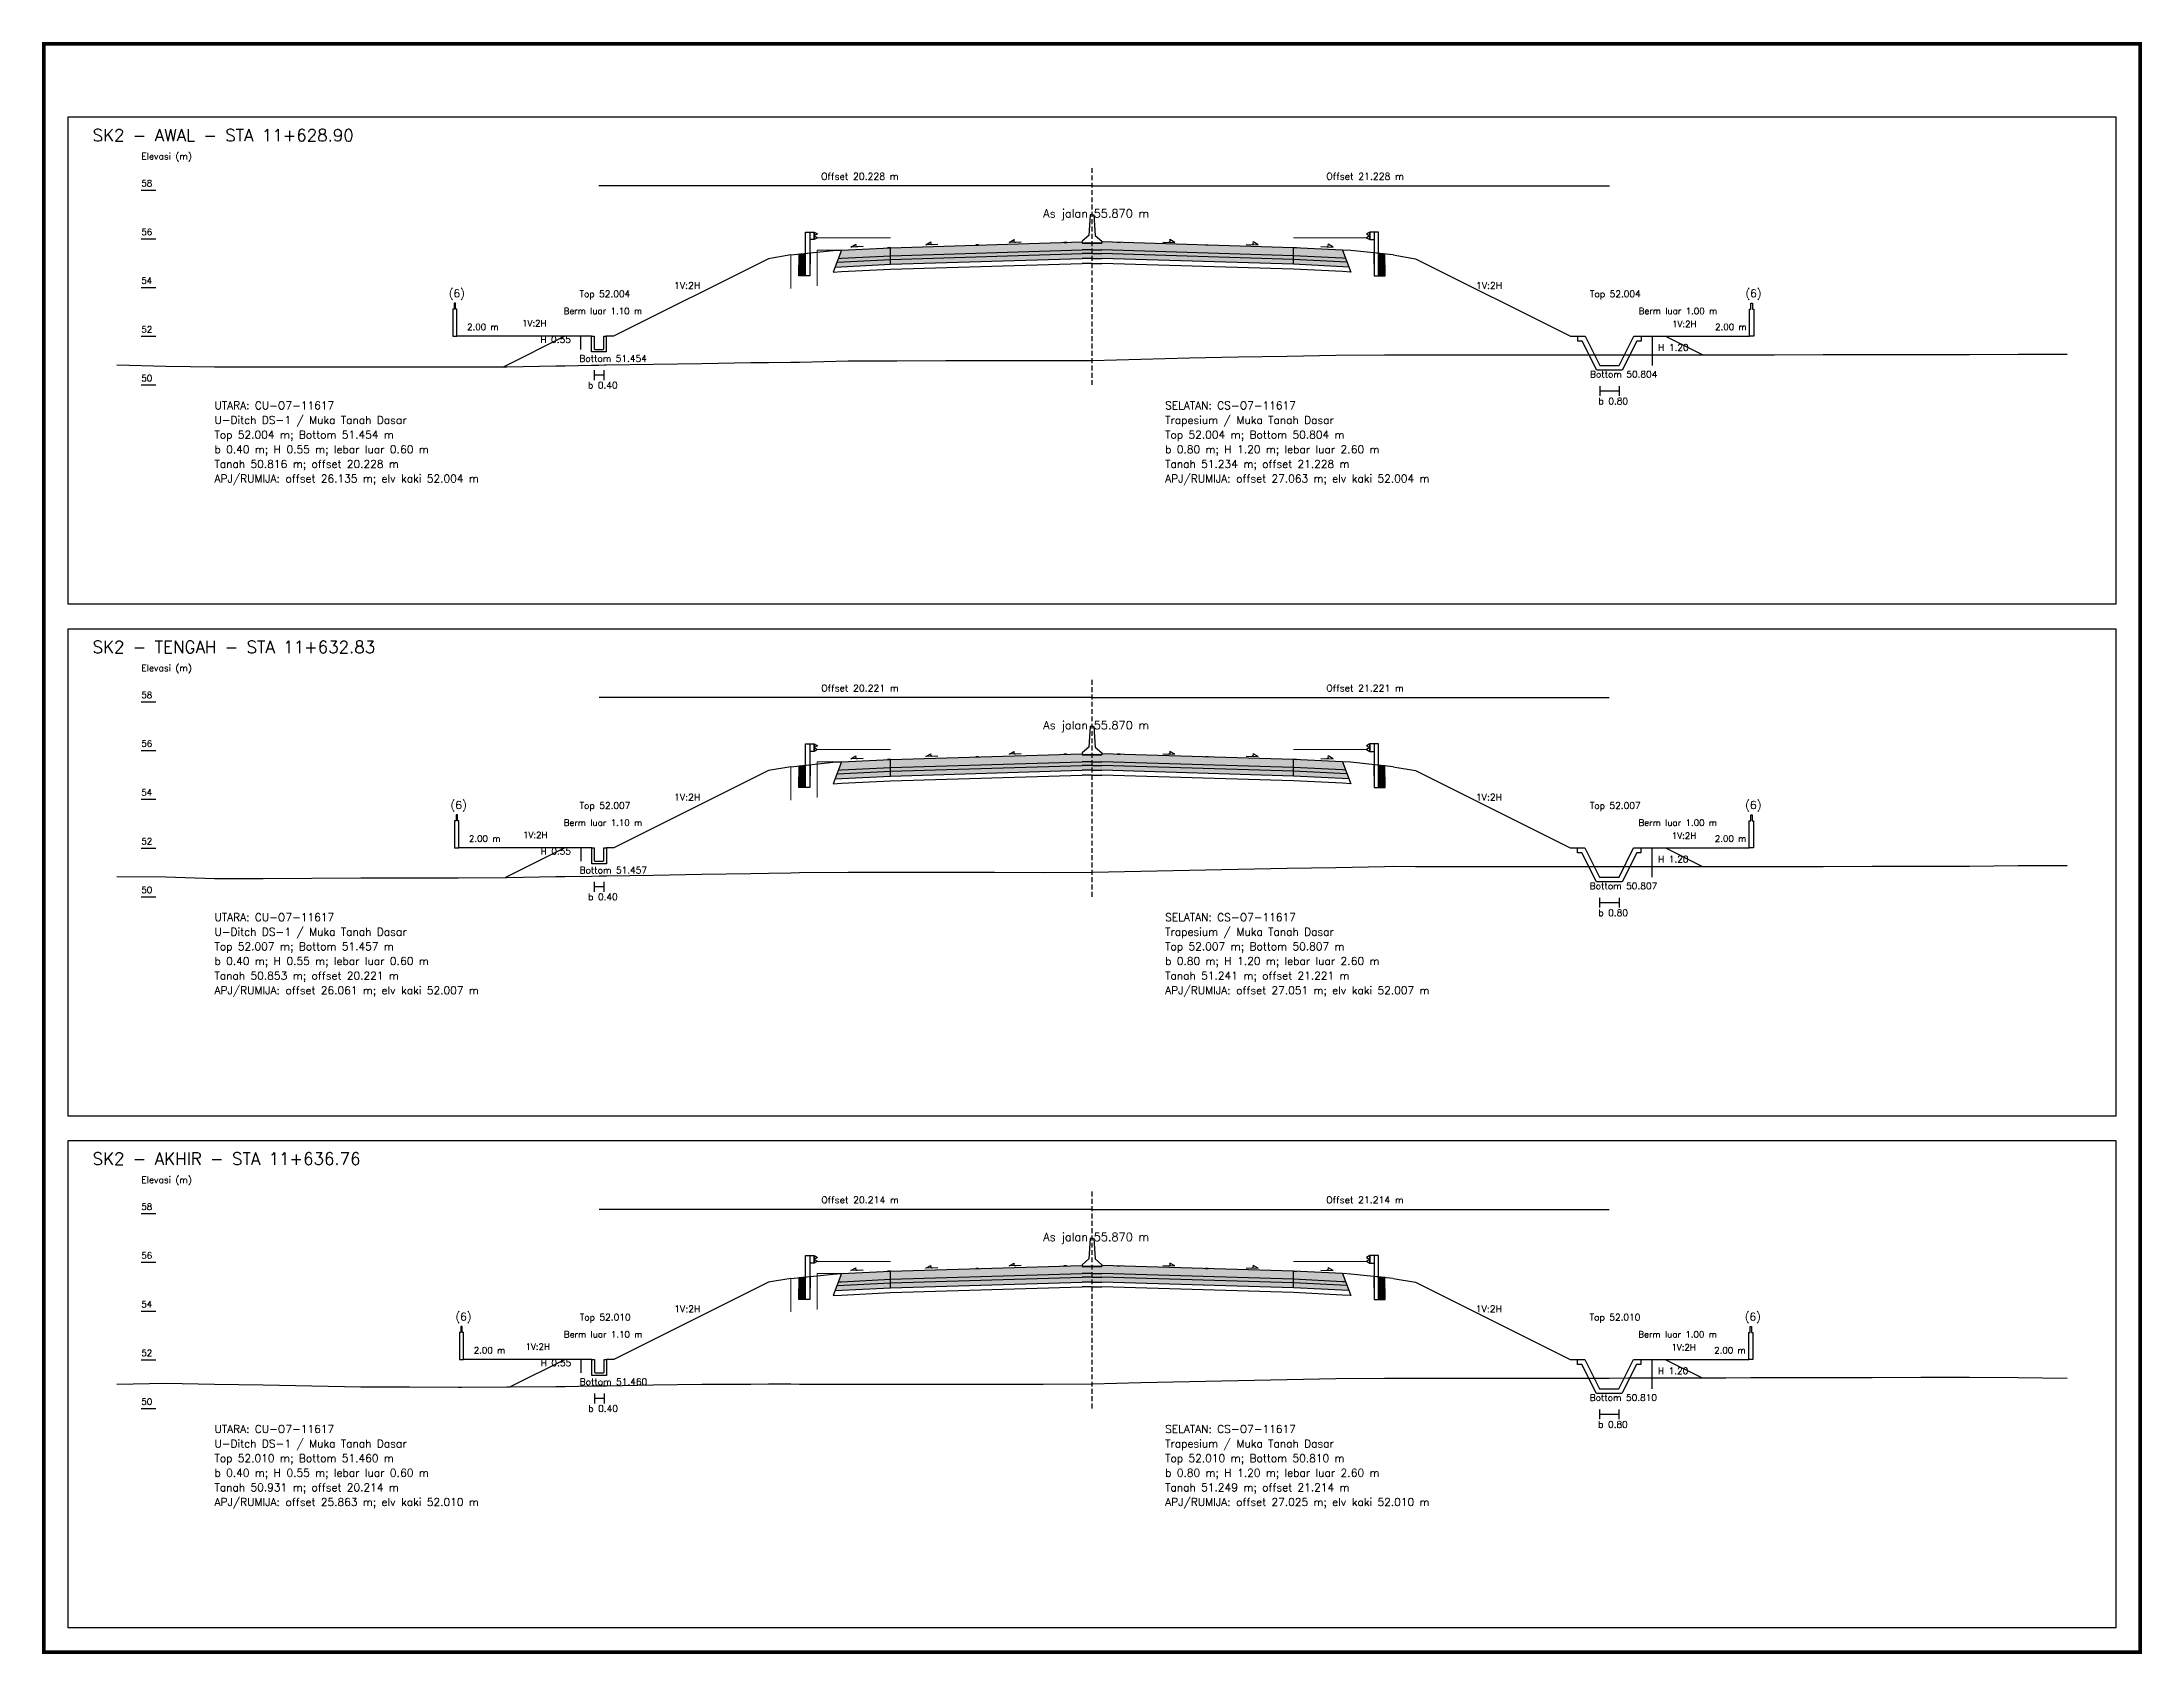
# Model space of a CAD drawing. Header units: metres. Extents: x -24715 to -24517, y 27498 to 30841.
# Drawn here: x -24614.6 to -24528.4, y 28861 to 28927.2 of the extents above; entities that cross this region are included whole.
import ezdxf

# ---------------------------------------------------------------- set-up
doc = ezdxf.new("R2010")
doc.units = ezdxf.units.M
doc.linetypes.add('PS_DASH', pattern=[0.3, 0.2, -0.1])
for name, color, linetype, lineweight in [('Dimensi', 230, 'Continuous', 20), ('GRS-ARSIR (HATCH)', 8, 'Continuous', 9), ('Guardrail', 20, 'Continuous', 30), ('HATCH - Beton ramping', 210, 'Continuous', 9), ('HATCH - LFA', 30, 'Continuous', 9), ('HATCH - Pavement', 50, 'Continuous', 9), ('Marka', 20, 'Continuous', 30), ('POT_ALL_GROUP', 2, 'Continuous', 70)]:
    doc.layers.add(name, color=color, linetype=linetype, lineweight=lineweight)
for name, color, linetype in [('POT_ALL_APJ', 2, 'Continuous'), ('POT_ALL_BORDER', 8, 'Continuous'), ('POT_ALL_CHANNEL2', 7, 'Continuous'), ('POT_ALL_DIM', 7, 'Continuous'), ('POT_ALL_GROUND', 1, 'Continuous'), ('POT_ALL_GUIDE', 8, 'Continuous'), ('POT_ALL_ROAD', 4, 'Continuous')]:
    doc.layers.add(name, color=color, linetype=linetype)
doc.styles.get("Standard").update_dxf_attribs({"font": 'simplex.shx'})

# ---------------------------------------------------------------- blocks, each defined once
blk = doc.blocks.new('JALAN_ASLI_TIPIKAL_2OKT_METER')
at = {"layer": 'Guardrail', "lineweight": 9}
h = blk.add_hatch(dxfattribs=at)
h.set_pattern_fill('JIS_LC_20', color=256, scale=0.002)
h.set_pattern_definition([(45, (-29.65569, -21.99233), (-0.02828427, 0.02828427), []), (45, (-29.65489, -21.99233), (-0.02828427, 0.02828427), [])])
h.paths.add_polyline_path([(-12.025, -1.394), (-11.753, -1.394), (-11.753, -0.471), (-12.018, -0.498)])
h = blk.add_hatch(dxfattribs=at)
h.set_pattern_fill('JIS_LC_20', color=256, scale=0.002)
h.set_pattern_definition([(45, (-29.40569, -21.99233), (-0.02828427, 0.02828427), []), (45, (-29.40489, -21.99233), (-0.02828427, 0.02828427), [])])
h.paths.add_polyline_path([(12.018, -0.498), (11.753, -0.471), (11.753, -1.394), (12.025, -1.394)])
at = {"layer": 'HATCH - Beton ramping'}
h = blk.add_hatch(dxfattribs=at)
h.set_pattern_fill('AR-CONC', color=256, scale=0.0005)
h.set_pattern_definition([(50, (-28.949556, -21.99233), (0.09109233, -0.00796954), [0.009525, -0.104775]), (355, (-28.94956, -21.99233), (-0.0176217, 0.09552842), [0.00762, -0.0838203]), (100.45144, (-28.941965, -21.992995), (0.07347062, 0.08755888), [0.008095, -0.08904512]), (46.1842, (-28.94956, -21.96693), (0.13553952, -0.02102116), [0.0142875, -0.1571625]), (96.63556, (-28.93826, -21.96868), (0.11870207, 0.12371306), [0.0121425, -0.1335678]), (351.18415, (-28.94956, -21.96693), (0.11870207, 0.12371306), [0.01143, -0.12572987]), (21, (-28.936856, -21.97328), (0.0758072, -0.0511326), [0.009525, -0.104775]), (326, (-28.93686, -21.97328), (0.03090101, 0.09209398), [0.00762, -0.08382]), (71.45144, (-28.93054, -21.97754), (0.1067082, 0.04096138), [0.008095, -0.08904497]), (37.5, (-28.949556, -21.99233), (0.001544302, 0.04227752), [0, -0.082804, 0, -0.08509, 0, -0.0841375]), (7.5, (-28.949556, -21.99233), (0.03340983, 0.05009029), [0, -0.048514, 0, -0.080899, 0, -0.0320675]), (327.5, (-28.977877, -21.99233), (0.067795298, -0.002864372), [0, -0.03175, 0, -0.09906, 0, -0.131445]), (317.5, (-28.990577, -21.99233), (0.07406459, 0.01271325), [0, -0.041275, 0, -0.065786, 0, -0.093345])])
h.paths.add_polyline_path([(-8.27, -0.566), (-10.401, -0.666), (-10.461, -0.826), (-8.27, -0.716)])
h.paths.add_polyline_path([(-0.4, -0.48), (0, -0.48), (0, -0.33), (-0.4, -0.33), (-8.27, -0.566), (-8.27, -0.716)])
h = blk.add_hatch(dxfattribs=at)
h.set_pattern_fill('AR-CONC', color=256, scale=0.0005)
h.set_pattern_definition([(50, (-28.699556, -21.99233), (0.09109233, -0.00796954), [0.009525, -0.104775]), (355, (-28.69956, -21.99233), (-0.01762171, 0.09552842), [0.00762, -0.0838203]), (100.45144, (-28.691965, -21.992995), (0.07347062, 0.08755888), [0.008095, -0.08904512]), (46.1842, (-28.69956, -21.96693), (0.13553952, -0.02102116), [0.0142875, -0.1571625]), (96.63556, (-28.68826, -21.96868), (0.11870207, 0.12371306), [0.0121425, -0.1335678]), (351.18415, (-28.69956, -21.96693), (0.11870207, 0.12371306), [0.01143, -0.12572987]), (21, (-28.686856, -21.97328), (0.0758072, -0.0511326), [0.009525, -0.104775]), (326, (-28.68686, -21.97328), (0.03090101, 0.09209398), [0.00762, -0.08382]), (71.45144, (-28.68054, -21.97754), (0.10670821, 0.04096138), [0.008095, -0.08904497]), (37.5, (-28.699556, -21.99233), (0.001544302, 0.04227752), [0, -0.082804, 0, -0.08509, 0, -0.0841375]), (7.5, (-28.699556, -21.99233), (0.03340983, 0.050090287), [0, -0.048514, 0, -0.080899, 0, -0.0320675]), (327.5, (-28.727877, -21.99233), (0.067795298, -0.002864372), [0, -0.03175, 0, -0.09906, 0, -0.131445]), (317.5, (-28.740577, -21.99233), (0.07406459, 0.012713246), [0, -0.041275, 0, -0.065786, 0, -0.093345])])
h.paths.add_polyline_path([(8.27, -0.566), (10.401, -0.666), (10.461, -0.826), (8.27, -0.716)])
h.paths.add_polyline_path([(0.4, -0.48), (0, -0.48), (0, -0.33), (0.4, -0.33), (8.27, -0.566), (8.27, -0.716)])
at = {"layer": 'HATCH - LFA'}
h = blk.add_hatch(dxfattribs=at)
h.set_pattern_fill('GRAVEL', color=256, scale=0.0075)
h.set_pattern_definition([(228.012788, (-28.812396, -21.801831), (-1.524, -1.7145), [0.0256291, -2.5372863]), (184.96974, (-28.829541, -21.820881), (2.2859999991, 0.1905000109), [0.04398035, -4.3540537]), (132.510447, (-28.873356, -21.824691), (1.9050000008, -2.0954999993), [0.0310111, -3.0701042]), (267.27369, (-28.947651, -21.872316), (0.1905000004, 3.81), [0.0400503, -3.9649828]), (292.833654, (-28.949556, -21.912321), (-0.9525, 2.286), [0.0392725, -3.8879856]), (357.27369, (-28.934316, -21.948516), (-3.81, 0.1905000004), [0.0400503, -3.9649828]), (37.69424, (-28.894311, -21.950421), (-2.4764999999, -1.9050000001), [0.0529645, -5.24348365]), (72.255328, (-28.852401, -21.918036), (1.3335000004, 4.1909999999), [0.050004, -4.95039425]), (121.429566, (-28.837161, -21.870411), (-1.5240000002, 2.4764999999), [0.040186, -3.9784159]), (175.23636, (-28.858116, -21.836121), (2.0955, -0.1905), [0.0458785, -2.2480453]), (222.397438, (-28.903836, -21.832311), (-2.2859999999, -2.0955000001), [0.05933084, -5.8737579]), (138.814075, (-28.759056, -21.874221), (-1.3335, 1.143), [0.0202503, -2.0047924]), (171.469234, (-28.774296, -21.860886), (2.4765, -0.3809999996), [0.03852615, -3.8140979]), (225, (-28.8124, -21.85517), (0, -0.1905), [0.0269407, -0.242467]), (203.19859, (-28.82573, -21.832311), (0.9525, 0.381), [0.0145081, -1.4362967]), (291.80141, (-28.839066, -21.838026), (-0.1905, 0.5715), [0.0205174, -1.0053565]), (30.96376, (-28.831446, -21.857076), (0.5715, 0.381), [0.033324, -1.0774724]), (161.56505, (-28.80287, -21.83993), (0.381, -0.1905), [0.0240965, -0.5783174]), (16.38954, (-28.949556, -21.838026), (1.905, 0.5715), [0.0337566, -3.341912]), (70.346176, (-28.917171, -21.828501), (-0.762, -2.0955), [0.0283199, -2.8036662]), (293.19859, (-28.80287, -21.801831), (-0.381, 0.9525), [0.029016, -1.4217888]), (343.61046, (-28.791441, -21.828501), (-1.905, 0.5715), [0.0337566, -3.341912]), (339.443955, (-28.949556, -21.956136), (-0.9525, 0.381), [0.0325526, -1.5950801]), (294.77514, (-28.919076, -21.967566), (-0.952500001, 2.0954999995), [0.0272754, -2.7002695]), (66.80141, (-28.800966, -21.992331), (0.381, 0.9525), [0.029016, -1.4217888]), (17.354025, (-28.789536, -21.965661), (-2.4765, -0.762), [0.0319337, -3.1614282]), (69.443955, (-28.89431, -21.992331), (-0.381, -0.9525), [0.0162763, -1.6113564]), (101.30993, (-28.812396, -21.99233), (-0.1905, 0.762), [0.0097136, -0.9616496]), (165.96376, (-28.8143, -21.982806), (0.5715, -0.1905), [0.0392725, -0.7461791]), (186.009006, (-28.852401, -21.973281), (1.905, 0.1905), [0.036395, -3.6031024]), (303.69007, (-28.831446, -21.87422), (-0.1905, 0.381), [0.0274743, -0.6593832]), (353.157227, (-28.816206, -21.897081), (3.2385, -0.3809999998), [0.0479668, -4.7487007]), (60.945396, (-28.76858, -21.902796), (-0.762, -1.3335), [0.0196131, -1.9417044]), (90, (-28.75906, -21.88565), (-0.1905, 0.1905), [0.01143, -0.17907]), (120.256437, (-28.856211, -21.967566), (0.762, -1.3335), [0.026465, -2.6200456]), (48.012787, (-28.869546, -21.944706), (1.524, 1.7145), [0.0512582, -2.5116572]), (0, (-28.83526, -21.9066), (0.1905, 0.1905), [0.04953, -0.14097]), (325.304846, (-28.785726, -21.906606), (1.9050000007, -1.333499999), [0.0301207, -2.9819488]), (254.0546, (-28.76096, -21.92375), (-0.1905, -0.762), [0.0277372, -1.3591238]), (207.645975, (-28.768581, -21.950421), (-3.6195000001, -1.9049999997), [0.0451609, -4.4709348]), (175.426079, (-28.808586, -21.971376), (-2.4765, 0.1905), [0.0477772, -4.7299385])])
h.paths.add_polyline_path([(-8.27, -0.716), (-10.461, -0.826), (-10.54, -1.03), (-8.27, -0.916)])
h.paths.add_polyline_path([(-0.4, -0.68), (0, -0.68), (0, -0.48), (-0.4, -0.48), (-8.27, -0.716), (-8.27, -0.916)])
h = blk.add_hatch(dxfattribs=at)
h.set_pattern_fill('GRAVEL', color=256, scale=0.0075)
h.set_pattern_definition([(228.012788, (-28.562396, -21.801831), (-1.524, -1.7145), [0.0256291, -2.5372863]), (184.96974, (-28.579541, -21.820881), (2.2859999991, 0.1905000109), [0.04398035, -4.3540537]), (132.510447, (-28.623356, -21.824691), (1.9050000008, -2.0954999993), [0.0310111, -3.0701042]), (267.27369, (-28.697651, -21.872316), (0.1905000004, 3.81), [0.04005034, -3.9649828]), (292.833654, (-28.699556, -21.912321), (-0.9525, 2.286), [0.0392725, -3.8879856]), (357.27369, (-28.684316, -21.948516), (-3.81, 0.1905000004), [0.04005034, -3.9649828]), (37.69424, (-28.644311, -21.950421), (-2.4764999999, -1.9050000001), [0.0529645, -5.24348365]), (72.255328, (-28.602401, -21.918036), (1.3335000004, 4.1909999999), [0.050004, -4.95039425]), (121.429566, (-28.587161, -21.870411), (-1.5240000002, 2.4764999999), [0.040186, -3.9784159]), (175.23636, (-28.608116, -21.836121), (2.0955, -0.1905000003), [0.0458785, -2.2480453]), (222.397438, (-28.653836, -21.832311), (-2.2859999999, -2.0955000001), [0.05933084, -5.87375794]), (138.814075, (-28.509056, -21.874221), (-1.3335, 1.143), [0.02025034, -2.0047924]), (171.469234, (-28.524296, -21.860886), (2.4765, -0.3809999996), [0.03852615, -3.8140979]), (225, (-28.5624, -21.85517), (0, -0.1905), [0.0269407, -0.242467]), (203.19859, (-28.57573, -21.832311), (0.9525, 0.381), [0.0145081, -1.4362967]), (291.80141, (-28.589066, -21.838026), (-0.1905, 0.5715), [0.0205174, -1.0053565]), (30.96376, (-28.581446, -21.857076), (0.5715, 0.381), [0.033324, -1.0774724]), (161.56505, (-28.55287, -21.83993), (0.381, -0.1905), [0.0240965, -0.57831736]), (16.38954, (-28.699556, -21.838026), (1.905, 0.5715), [0.0337566, -3.341912]), (70.346176, (-28.667171, -21.828501), (-0.762, -2.0955), [0.0283199, -2.8036662]), (293.19859, (-28.55287, -21.801831), (-0.381, 0.9525), [0.029016, -1.4217888]), (343.61046, (-28.541441, -21.828501), (-1.905, 0.5714999999), [0.0337566, -3.341912]), (339.443955, (-28.699556, -21.956136), (-0.9525, 0.381), [0.03255264, -1.5950801]), (294.77514, (-28.669076, -21.967566), (-0.952500001, 2.0954999995), [0.0272754, -2.7002695]), (66.80141, (-28.550966, -21.992331), (0.381, 0.9525), [0.029016, -1.4217888]), (17.354025, (-28.539536, -21.965661), (-2.4765, -0.7620000002), [0.0319337, -3.1614282]), (69.443955, (-28.64431, -21.992331), (-0.381, -0.9525), [0.0162763, -1.6113564]), (101.30993, (-28.562396, -21.99233), (-0.1905, 0.762), [0.0097136, -0.9616496]), (165.96376, (-28.5643, -21.982806), (0.5715, -0.1905), [0.0392725, -0.7461791]), (186.009006, (-28.602401, -21.973281), (1.905, 0.1905), [0.036395, -3.6031024]), (303.69007, (-28.581446, -21.87422), (-0.1905, 0.381), [0.0274743, -0.6593832]), (353.157227, (-28.566206, -21.897081), (3.2385, -0.3809999998), [0.04796676, -4.7487007]), (60.945396, (-28.51858, -21.902796), (-0.762, -1.3335), [0.0196131, -1.9417044]), (90, (-28.50906, -21.88565), (-0.1905, 0.1905), [0.01143, -0.17907]), (120.256437, (-28.606211, -21.967566), (0.762, -1.3335), [0.026465, -2.62004556]), (48.012787, (-28.619546, -21.944706), (1.524, 1.7145), [0.0512582, -2.5116572]), (0, (-28.58526, -21.9066), (0.1905, 0.1905), [0.04953, -0.14097]), (325.304846, (-28.535726, -21.906606), (1.9050000007, -1.333499999), [0.0301207, -2.98194875]), (254.054604, (-28.51096, -21.92375), (-0.1905, -0.762), [0.0277372, -1.35912375]), (207.645975, (-28.518581, -21.950421), (-3.6195000001, -1.9049999997), [0.0451609, -4.4709348]), (175.426079, (-28.558586, -21.971376), (-2.4765, 0.1905), [0.0477772, -4.7299385])])
h.paths.add_polyline_path([(8.27, -0.716), (10.461, -0.826), (10.54, -1.03), (8.27, -0.916)])
h.paths.add_polyline_path([(0.4, -0.68), (0, -0.68), (0, -0.48), (0.4, -0.48), (8.27, -0.716), (8.27, -0.916)])
at = {"layer": 'HATCH - Pavement'}
h = blk.add_hatch(dxfattribs=at)
h.set_pattern_fill('AR-CONC', color=256, scale=0.001)
h.set_pattern_definition([(50, (-89.43046, -52.62889), (0.18218467, -0.01593909), [0.01905, -0.20955]), (355, (-89.43046, -52.6289), (-0.03524342, 0.19105685), [0.01524, -0.1676406]), (100.45144, (-89.41528, -52.63022), (0.14694125, 0.17511775), [0.01619, -0.17809024]), (46.1842, (-89.43046, -52.5781), (0.27107904, -0.04204233), [0.028575, -0.314325]), (96.63556, (-89.40787, -52.5816), (0.23740413, 0.2474261), [0.024285, -0.2671356]), (351.18415, (-89.43046, -52.5781), (0.2374041, 0.2474261), [0.02286, -0.2514597]), (21, (-89.40506, -52.59079), (0.1516144, -0.1022652), [0.01905, -0.20955]), (326, (-89.40506, -52.5908), (0.06180203, 0.18418797), [0.01524, -0.16764]), (71.45144, (-89.39243, -52.59931), (0.21341642, 0.08192277), [0.01619, -0.17808994]), (37.5, (-89.43046, -52.62889), (0.003088603, 0.08455504), [0, -0.165608, 0, -0.17018, 0, -0.168275]), (7.5, (-89.43046, -52.62889), (0.06681966, 0.100180575), [0, -0.097028, 0, -0.161798, 0, -0.064135]), (327.5, (-89.4871, -52.62889), (0.135590595, -0.005728744), [0, -0.0635, 0, -0.19812, 0, -0.26289]), (317.5, (-89.5125, -52.62889), (0.14812918, 0.02542649), [0, -0.08255, 0, -0.131572, 0, -0.18669])])
h.paths.add_polyline_path([(-8.27, -0.236), (-10.27, -0.336), (-10.401, -0.673), (-10.27, -0.666), (-8.27, -0.566)])
h.paths.add_polyline_path([(-0.4, -0.33), (0, -0.33), (0, 0), (-0.4, 0), (-8.27, -0.236), (-8.27, -0.566)])
h = blk.add_hatch(dxfattribs=at)
h.set_pattern_fill('AR-CONC', color=256, scale=0.001)
h.set_pattern_definition([(50, (-89.18046, -52.62889), (0.18218467, -0.01593909), [0.01905, -0.20955]), (355, (-89.18046, -52.6289), (-0.03524342, 0.19105685), [0.01524, -0.16764058]), (100.45144, (-89.16528, -52.63022), (0.14694125, 0.17511775), [0.01619, -0.17809024]), (46.1842, (-89.18046, -52.5781), (0.27107904, -0.04204233), [0.028575, -0.314325]), (96.63556, (-89.15787, -52.5816), (0.23740413, 0.2474261), [0.024285, -0.2671356]), (351.18415, (-89.18046, -52.5781), (0.2374041, 0.2474261), [0.02286, -0.2514597]), (21, (-89.15506, -52.59079), (0.1516144, -0.1022652), [0.01905, -0.20955]), (326, (-89.15506, -52.5908), (0.06180203, 0.18418797), [0.01524, -0.16764]), (71.45144, (-89.14243, -52.59931), (0.21341642, 0.08192277), [0.01619, -0.17808994]), (37.5, (-89.18046, -52.62889), (0.003088603, 0.08455504), [0, -0.165608, 0, -0.17018, 0, -0.168275]), (7.5, (-89.18046, -52.62889), (0.06681966, 0.100180575), [0, -0.097028, 0, -0.161798, 0, -0.064135]), (327.5, (-89.2371, -52.62889), (0.135590595, -0.005728744), [0, -0.0635, 0, -0.19812, 0, -0.26289]), (317.5, (-89.2625, -52.62889), (0.14812918, 0.02542649), [0, -0.08255, 0, -0.131572, 0, -0.18669])])
h.paths.add_polyline_path([(8.27, -0.236), (10.27, -0.336), (10.401, -0.673), (10.27, -0.666), (8.27, -0.566)])
h.paths.add_polyline_path([(0.4, -0.33), (0, -0.33), (0, 0), (0.4, 0), (8.27, -0.236), (8.27, -0.566)])
at = {"layer": 'Marka'}
h = blk.add_hatch(color=256, dxfattribs=at)
h.dxf.hatch_style = 1
h.paths.add_polyline_path([(-8.27, -0.23), (-8.39, -0.236), (-8.39, -0.242), (-8.27, -0.236)])
h.paths.add_polyline_path([(-4.65, -0.122), (-4.77, -0.125), (-4.77, -0.131), (-4.65, -0.128)])
h.paths.add_polyline_path([(-1.03, -0.019), (-1.03, -0.013), (-1.15, -0.017), (-1.15, -0.023)])
h = blk.add_hatch(color=256, dxfattribs=at)
h.dxf.hatch_style = 1
h.paths.add_polyline_path([(8.27, -0.23), (8.39, -0.236), (8.39, -0.242), (8.27, -0.236)])
h.paths.add_polyline_path([(4.65, -0.122), (4.77, -0.125), (4.77, -0.131), (4.65, -0.128)])
h.paths.add_polyline_path([(1.03, -0.019), (1.03, -0.013), (1.15, -0.017), (1.15, -0.023)])
for p, q in [((-8.27, -0.236), (-0.4, 0)), ((8.27, -0.236), (0.4, 0)), ((-12.353, -0.533), (-10.622, -0.354)), ((-10.27, -0.336), (-10.62, -1.234)), ((-10.62, -0.354), (-10.27, -0.336)), ((-10.461, -0.826), (-8.27, -0.716)), ((-10.401, -0.673), (-10.27, -0.666)), ((-10.27, -0.336), (-8.27, -0.236)), ((-10.27, -0.666), (-8.27, -0.566)), ((-8.27, -0.916), (-8.27, -0.236)), ((-8.27, -0.566), (-0.4, -0.33)), ((-8.27, -0.716), (-0.4, -0.48)), ((-8.27, -0.916), (-0.4, -0.68)), ((0, -0.05), (-0.4, -0.05)), ((0, -0.33), (-0.4, -0.33)), ((0, -0.48), (-0.4, -0.48)), ((0, -0.68), (-0.4, -0.68)), ((0, -0.05), (0.4, -0.05)), ((0, -0.33), (0.4, -0.33)), ((0, -0.48), (0.4, -0.48)), ((0, -0.68), (0.4, -0.68)), ((8.27, -0.566), (0.4, -0.33)), ((8.27, -0.716), (0.4, -0.48)), ((8.27, -0.916), (0.4, -0.68)), ((8.27, -0.916), (8.27, -0.236)), ((10.27, -0.336), (8.27, -0.236)), ((10.27, -0.666), (8.27, -0.566)), ((10.461, -0.826), (8.27, -0.716)), ((10.27, -0.336), (10.62, -1.234)), ((10.62, -0.354), (10.27, -0.336)), ((10.401, -0.673), (10.27, -0.666)), ((12.353, -0.533), (10.622, -0.354)), ((-10.62, -1.234), (-10.27, -1.216)), ((-10.54, -1.03), (-8.27, -0.916)), ((-10.27, -1.216), (-8.27, -1.116)), ((-8.27, -1.116), (-0.4, -0.88)), ((0, -0.88), (-0.4, -0.88)), ((0, -0.88), (0.4, -0.88)), ((8.27, -1.116), (0.4, -0.88)), ((10.54, -1.03), (8.27, -0.916)), ((10.27, -1.216), (8.27, -1.116)), ((10.62, -1.234), (10.27, -1.216))]:
    blk.add_line(p, q)
for points in [[(0, 1.11), (-0.075, 1.11), (-0.125, 0.27), (-0.4, 0.03), (-0.4, -0.05), (0, -0.05)], [(0, 1.11), (0.075, 1.11), (0.125, 0.27), (0.4, 0.03), (0.4, -0.05), (0, -0.05)], [(-6.818, -0.116), (-6.616, 0)], [(-3.401, -0.02), (-3.199, 0.096)], [(3.401, -0.02), (3.199, 0.096)], [(6.818, -0.116), (6.616, 0)], [(-9.887, -0.208), (-9.686, -0.092)], [(-9.387, -0.193), (-9.887, -0.208)], [(-6.318, -0.101), (-6.818, -0.116)], [(-2.901, -0.005), (-3.401, -0.02)], [(2.901, -0.005), (3.401, -0.02)], [(6.318, -0.101), (6.818, -0.116)], [(9.387, -0.193), (9.887, -0.208)], [(9.887, -0.208), (9.686, -0.092)]]:
    blk.add_lwpolyline(points)
for centre, start, end in [((-6.556, -0.037), 148.28164, 271.71836), ((-3.139, 0.059), 148.28164, 271.71836), ((3.139, 0.059), 268.28164, 31.71836), ((6.556, -0.037), 268.28164, 31.71836), ((-9.625, -0.129), 148.28164, 271.71836), ((9.625, -0.129), 268.28164, 31.71836)]:
    blk.add_arc(centre, 0.0711, start, end)
at = {"layer": 'Dimensi'}
for p, q in [((-8.27, 0.168), (-11.27, 0.168)), ((8.27, 0.168), (11.27, 0.168))]:
    blk.add_line(p, q, dxfattribs=at)
at = {"layer": 'GRS-ARSIR (HATCH)'}
for p, q in [((-12.353, -0.533), (-12.353, -1.909)), ((-11.27, -0.336), (-11.27, -1.803)), ((-10.27, -0.336), (-11.27, -0.336))]:
    blk.add_line(p, q, dxfattribs=at)
at = {"layer": 'Guardrail'}
for points in [[(-11.753, -1.394), (-11.753, 0.406), (-11.575, 0.406), (-11.575, -1.394), (-11.753, -1.394)], [(-11.575, 0.406), (-11.397, 0.406), (-11.397, 0.094), (-11.575, 0.094)], [(-11.397, 0.25), (-11.397, 0.406), (-11.262, 0.328), (-11.397, 0.25)], [(-11.397, 0.094), (-11.397, 0.25), (-11.262, 0.172), (-11.397, 0.094)], [(11.397, 0.25), (11.397, 0.406), (11.262, 0.328), (11.397, 0.25)], [(11.397, 0.094), (11.397, 0.25), (11.262, 0.172), (11.397, 0.094)], [(11.575, 0.406), (11.397, 0.406), (11.397, 0.094), (11.575, 0.094)], [(11.753, -1.394), (11.753, 0.406), (11.575, 0.406), (11.575, -1.394), (11.753, -1.394)], [(-11.575, -1.394), (-12.025, -1.394), (-12.018, -0.498), (-11.568, -0.453), (-11.575, -1.394)], [(11.575, -1.394), (12.025, -1.394), (12.018, -0.498), (11.568, -0.453), (11.575, -1.394)]]:
    blk.add_lwpolyline(points, dxfattribs=at)
at = {"layer": 'Marka'}
for points in [[(-8.39, -0.242), (-8.27, -0.236), (-8.27, -0.23), (-8.39, -0.236), (-8.39, -0.242)], [(8.39, -0.242), (8.27, -0.236), (8.27, -0.23), (8.39, -0.236), (8.39, -0.242)]]:
    blk.add_lwpolyline(points, dxfattribs=at)
for points in [[(-4.65, -0.122), (-4.77, -0.125), (-4.77, -0.131), (-4.65, -0.128)], [(-1.03, -0.013), (-1.15, -0.017), (-1.15, -0.023), (-1.03, -0.019)], [(1.03, -0.013), (1.15, -0.017), (1.15, -0.023), (1.03, -0.019)], [(4.65, -0.122), (4.77, -0.125), (4.77, -0.131), (4.65, -0.128)]]:
    blk.add_lwpolyline(points, close=True, dxfattribs=at)

msp = doc.modelspace()

# ---------------------------------------------------------------- linework, layer by layer
at = {"layer": 'POT_ALL_APJ', "linetype": 'Continuous'}
for points in [[(-24597.74139, 28916.21044), (-24597.74139, 28915.10603), (-24597.57139, 28915.10603), (-24597.57139, 28916.21044), (-24597.62639, 28916.21044), (-24597.62639, 28916.46044), (-24597.65639, 28916.46044), (-24597.68639, 28916.46044), (-24597.68639, 28916.21044), (-24597.74139, 28916.21044)], [(-24544.37307, 28916.21044), (-24544.37307, 28915.10603), (-24544.54307, 28915.10603), (-24544.54307, 28916.21044), (-24544.48807, 28916.21044), (-24544.48807, 28916.46044), (-24544.45807, 28916.46044), (-24544.42807, 28916.46044), (-24544.42807, 28916.21044), (-24544.37307, 28916.21044)], [(-24593.14894, 28915.10603), (-24597.57139, 28915.10603)], [(-24547.99335, 28915.10603), (-24544.54307, 28915.10603)], [(-24597.66727, 28895.21381), (-24597.66727, 28894.1094), (-24597.49727, 28894.1094), (-24597.49727, 28895.21381), (-24597.55227, 28895.21381), (-24597.55227, 28895.46381), (-24597.58227, 28895.46381), (-24597.61227, 28895.46381), (-24597.61227, 28895.21381), (-24597.66727, 28895.21381)], [(-24544.38494, 28895.21381), (-24544.38494, 28894.1094), (-24544.55494, 28894.1094), (-24544.55494, 28895.21381), (-24544.49994, 28895.21381), (-24544.49994, 28895.46381), (-24544.46994, 28895.46381), (-24544.43994, 28895.46381), (-24544.43994, 28895.21381), (-24544.38494, 28895.21381)], [(-24593.14221, 28894.1094), (-24597.49727, 28894.1094)], [(-24548.00009, 28894.1094), (-24544.55494, 28894.1094)], [(-24597.46913, 28874.21718), (-24597.46913, 28873.11277), (-24597.29913, 28873.11277), (-24597.29913, 28874.21718), (-24597.35413, 28874.21718), (-24597.35413, 28874.46718), (-24597.38413, 28874.46718), (-24597.41413, 28874.46718), (-24597.41413, 28874.21718), (-24597.46913, 28874.21718)], [(-24544.41096, 28874.21718), (-24544.41096, 28873.11277), (-24544.58096, 28873.11277), (-24544.58096, 28874.21718), (-24544.52596, 28874.21718), (-24544.52596, 28874.46718), (-24544.49596, 28874.46718), (-24544.46596, 28874.46718), (-24544.46596, 28874.21718), (-24544.41096, 28874.21718)], [(-24593.13547, 28873.11277), (-24597.29913, 28873.11277)], [(-24548.00683, 28873.11277), (-24544.58096, 28873.11277)]]:
    msp.add_lwpolyline(points, dxfattribs=at)
at = {"layer": 'POT_ALL_BORDER', "linetype": 'Continuous'}
for points in [[(-24613.52115, 28924.10229), (-24529.52115, 28924.10229), (-24529.52115, 28904.10229), (-24613.52115, 28904.10229), (-24613.52115, 28924.10229)], [(-24613.52115, 28903.10229), (-24529.52115, 28903.10229), (-24529.52115, 28883.10229), (-24613.52115, 28883.10229), (-24613.52115, 28903.10229)], [(-24613.52115, 28882.10229), (-24529.52115, 28882.10229), (-24529.52115, 28862.10229), (-24613.52115, 28862.10229), (-24613.52115, 28882.10229)]]:
    msp.add_lwpolyline(points, dxfattribs=at)
at = {"layer": 'POT_ALL_CHANNEL2', "linetype": 'Continuous'}
for points in [[(-24591.54894, 28915.10603), (-24591.44894, 28915.10603), (-24591.44894, 28914.45603), (-24592.04894, 28914.45603), (-24592.04894, 28915.10603), (-24591.94894, 28915.10603), (-24591.94894, 28914.58603), (-24591.91894, 28914.55603), (-24591.57894, 28914.55603), (-24591.54894, 28914.58603), (-24591.54894, 28915.10603)], [(-24551.59335, 28915.10603), (-24551.29335, 28915.10603), (-24550.69335, 28913.90603), (-24549.89335, 28913.90603), (-24549.29335, 28915.10603), (-24548.99335, 28915.10603), (-24548.99335, 28914.90603), (-24549.16975, 28914.90603), (-24549.76975, 28913.70603), (-24550.81696, 28913.70603), (-24551.41696, 28914.90603), (-24551.59335, 28914.90603), (-24551.59335, 28915.10603)], [(-24591.54221, 28894.1094), (-24591.44221, 28894.1094), (-24591.44221, 28893.4594), (-24592.04221, 28893.4594), (-24592.04221, 28894.1094), (-24591.94221, 28894.1094), (-24591.94221, 28893.5894), (-24591.91221, 28893.5594), (-24591.57221, 28893.5594), (-24591.54221, 28893.5894), (-24591.54221, 28894.1094)], [(-24551.60009, 28894.1094), (-24551.30009, 28894.1094), (-24550.70009, 28892.9094), (-24549.90009, 28892.9094), (-24549.30009, 28894.1094), (-24549.00009, 28894.1094), (-24549.00009, 28893.9094), (-24549.17648, 28893.9094), (-24549.77648, 28892.7094), (-24550.8237, 28892.7094), (-24551.4237, 28893.9094), (-24551.60009, 28893.9094), (-24551.60009, 28894.1094)], [(-24591.53547, 28873.11277), (-24591.43547, 28873.11277), (-24591.43547, 28872.46277), (-24592.03547, 28872.46277), (-24592.03547, 28873.11277), (-24591.93547, 28873.11277), (-24591.93547, 28872.59277), (-24591.90547, 28872.56277), (-24591.56547, 28872.56277), (-24591.53547, 28872.59277), (-24591.53547, 28873.11277)], [(-24551.60683, 28873.11277), (-24551.30683, 28873.11277), (-24550.70683, 28871.91277), (-24549.90683, 28871.91277), (-24549.30683, 28873.11277), (-24549.00683, 28873.11277), (-24549.00683, 28872.91277), (-24549.18322, 28872.91277), (-24549.78322, 28871.71277), (-24550.83043, 28871.71277), (-24551.43043, 28872.91277), (-24551.60683, 28872.91277), (-24551.60683, 28873.11277)]]:
    msp.add_lwpolyline(points, dxfattribs=at)
at = {"layer": 'POT_ALL_DIM', "linetype": 'Continuous'}
for points in [[(-24571.52115, 28921.27229), (-24591.74894, 28921.27229)], [(-24571.52115, 28921.27229), (-24550.29335, 28921.27229)], [(-24592.49894, 28915.10603), (-24592.49894, 28914.55603)], [(-24548.54335, 28915.10603), (-24548.54335, 28913.90603)], [(-24591.94894, 28913.70603), (-24591.94894, 28913.30603)], [(-24591.54894, 28913.70603), (-24591.54894, 28913.30603)], [(-24591.54894, 28913.50603), (-24591.94894, 28913.50603)], [(-24550.69335, 28913.05603), (-24550.69335, 28912.65603)], [(-24550.69335, 28912.85603), (-24549.89335, 28912.85603)], [(-24549.89335, 28913.05603), (-24549.89335, 28912.65603)], [(-24571.52115, 28900.27229), (-24591.74221, 28900.27229)], [(-24571.52115, 28900.27229), (-24550.30009, 28900.27229)], [(-24592.49221, 28894.1094), (-24592.49221, 28893.5594)], [(-24548.55009, 28894.1094), (-24548.55009, 28892.9094)], [(-24591.94221, 28892.7094), (-24591.94221, 28892.3094)], [(-24591.54221, 28892.5094), (-24591.94221, 28892.5094)], [(-24591.54221, 28892.7094), (-24591.54221, 28892.3094)], [(-24550.70009, 28892.0594), (-24550.70009, 28891.6594)], [(-24550.70009, 28891.8594), (-24549.90009, 28891.8594)], [(-24549.90009, 28892.0594), (-24549.90009, 28891.6594)], [(-24571.52115, 28879.27229), (-24591.73547, 28879.27229)], [(-24571.52115, 28879.27229), (-24550.30683, 28879.27229)], [(-24592.48547, 28873.11277), (-24592.48547, 28872.56277)], [(-24548.55683, 28873.11277), (-24548.55683, 28871.91277)], [(-24591.93547, 28871.71277), (-24591.93547, 28871.31277)], [(-24591.53547, 28871.51277), (-24591.93547, 28871.51277)], [(-24591.53547, 28871.71277), (-24591.53547, 28871.31277)], [(-24550.70683, 28871.06277), (-24550.70683, 28870.66277)], [(-24550.70683, 28870.86277), (-24549.90683, 28870.86277)], [(-24549.90683, 28871.06277), (-24549.90683, 28870.66277)]]:
    msp.add_lwpolyline(points, dxfattribs=at)
at = {"layer": 'POT_ALL_GROUND', "linetype": 'Continuous'}
for points in [[(-24611.52115, 28913.92465), (-24609.52115, 28913.87158), (-24607.52115, 28913.85229), (-24605.52115, 28913.85229), (-24603.52115, 28913.85229), (-24601.52115, 28913.85229), (-24599.52115, 28913.85229), (-24597.65639, 28913.85229), (-24597.52115, 28913.85229), (-24595.65639, 28913.85229), (-24595.52115, 28913.85229), (-24593.52115, 28913.88301), (-24593.14894, 28913.8905), (-24592.04894, 28913.91267), (-24591.74894, 28913.91871), (-24591.52115, 28913.9233), (-24591.44894, 28913.92475), (-24589.52115, 28913.95659), (-24587.52115, 28913.98827), (-24585.52115, 28914.01994), (-24584.79106, 28914.03052), (-24583.87442, 28914.0406), (-24583.52115, 28914.04449), (-24581.52115, 28914.09057), (-24579.52115, 28914.09904), (-24577.52115, 28914.10306), (-24575.52115, 28914.10541), (-24573.52115, 28914.10482), (-24571.52115, 28914.10959), (-24569.52115, 28914.16771), (-24567.52115, 28914.21283), (-24565.52115, 28914.25087), (-24563.52115, 28914.2889), (-24561.52115, 28914.32694), (-24559.52115, 28914.34554), (-24559.16787, 28914.34496), (-24558.25123, 28914.34403), (-24557.52115, 28914.3433), (-24555.52115, 28914.34266), (-24553.52115, 28914.34195), (-24551.59335, 28914.34002), (-24551.52115, 28914.33996), (-24550.29335, 28914.33591), (-24549.52115, 28914.33445), (-24548.99335, 28914.3363), (-24547.99335, 28914.3381), (-24547.52115, 28914.33731), (-24546.45807, 28914.33845), (-24545.52115, 28914.34221), (-24544.45807, 28914.34336), (-24543.52115, 28914.34437), (-24541.52115, 28914.34735), (-24539.52115, 28914.35178), (-24537.52115, 28914.35225), (-24535.52115, 28914.35545), (-24533.52115, 28914.36129), (-24531.52115, 28914.3703)], [(-24611.52115, 28892.93608), (-24609.52115, 28892.92587), (-24607.52115, 28892.85229), (-24605.52115, 28892.85229), (-24603.52115, 28892.86863), (-24601.52115, 28892.87161), (-24599.52115, 28892.87221), (-24597.58227, 28892.8725), (-24597.52115, 28892.87304), (-24595.58227, 28892.8894), (-24595.52115, 28892.89051), (-24593.52115, 28892.92724), (-24593.14221, 28892.93466), (-24592.04221, 28892.95157), (-24591.74221, 28892.95566), (-24591.52115, 28892.95867), (-24591.44221, 28892.95975), (-24589.52115, 28892.98975), (-24587.52115, 28893.02398), (-24585.52115, 28893.05822), (-24584.79106, 28893.0725), (-24583.87442, 28893.08748), (-24583.52115, 28893.09325), (-24581.52115, 28893.10438), (-24579.52115, 28893.10677), (-24577.52115, 28893.10691), (-24575.52115, 28893.10385), (-24573.52115, 28893.10229), (-24571.52115, 28893.11193), (-24569.52115, 28893.15075), (-24567.52115, 28893.18956), (-24565.52115, 28893.22866), (-24563.52115, 28893.26805), (-24561.52115, 28893.30743), (-24559.52115, 28893.34682), (-24559.16787, 28893.35026), (-24558.25123, 28893.34939), (-24557.52115, 28893.34838), (-24555.52115, 28893.34538), (-24553.52115, 28893.33886), (-24551.60009, 28893.34302), (-24551.52115, 28893.34303), (-24550.30009, 28893.34341), (-24549.52115, 28893.34353), (-24549.00009, 28893.34474), (-24548.00009, 28893.34631), (-24547.52115, 28893.34551), (-24546.46994, 28893.34437), (-24545.52115, 28893.34345), (-24544.46994, 28893.34552), (-24543.52115, 28893.34738), (-24541.52115, 28893.3495), (-24539.52115, 28893.35062), (-24537.52115, 28893.35193), (-24535.52115, 28893.36346), (-24533.52115, 28893.38199), (-24531.52115, 28893.38089)], [(-24611.52115, 28872.09872), (-24609.52115, 28872.14685), (-24607.52115, 28872.10173), (-24605.52115, 28872.07272), (-24603.52115, 28872.02705), (-24601.52115, 28871.99392), (-24599.52115, 28871.98762), (-24597.52115, 28871.97846), (-24597.38413, 28871.97827), (-24595.52115, 28871.98785), (-24595.38413, 28871.98846), (-24593.52115, 28872.0021), (-24593.13547, 28872.00809), (-24592.03547, 28872.02788), (-24591.73547, 28872.03294), (-24591.52115, 28872.03622), (-24591.43547, 28872.03752), (-24589.52115, 28872.06792), (-24587.52115, 28872.09589), (-24585.52115, 28872.10147), (-24584.79106, 28872.10841), (-24583.87442, 28872.10786), (-24583.52115, 28872.10449), (-24581.52115, 28872.10641), (-24579.52115, 28872.10582), (-24577.52115, 28872.10308), (-24575.52115, 28872.10229), (-24573.52115, 28872.10229), (-24571.52115, 28872.11029), (-24569.52115, 28872.16927), (-24567.52115, 28872.20626), (-24565.52115, 28872.24633), (-24563.52115, 28872.28779), (-24561.52115, 28872.32925), (-24559.52115, 28872.35168), (-24559.16787, 28872.35183), (-24558.25123, 28872.35229), (-24557.52115, 28872.35229), (-24555.52115, 28872.34711), (-24553.52115, 28872.34363), (-24551.60683, 28872.34948), (-24551.52115, 28872.34963), (-24550.30683, 28872.35176), (-24549.52115, 28872.35529), (-24549.00683, 28872.3575), (-24548.00683, 28872.36081), (-24547.52115, 28872.35993), (-24546.49596, 28872.35738), (-24545.52115, 28872.35634), (-24544.49596, 28872.36937), (-24543.52115, 28872.37707), (-24541.52115, 28872.37141), (-24539.52115, 28872.37865), (-24537.52115, 28872.38619), (-24535.52115, 28872.38817), (-24533.52115, 28872.37895), (-24531.52115, 28872.35229)]]:
    msp.add_lwpolyline(points, dxfattribs=at)
at = {"layer": 'POT_ALL_GROUP', "linetype": 'Continuous', "lineweight": 70, "const_width": 0.15}
msp.add_lwpolyline([(-24614.52115, 28927.10229), (-24528.52115, 28927.10229), (-24528.52115, 28861.10229), (-24614.52115, 28861.10229), (-24614.52115, 28927.10229)], dxfattribs=at)
at = {"layer": 'POT_ALL_GUIDE', "linetype": 'PS_DASH'}
for points in [[(-24571.52115, 28913.10229), (-24571.52115, 28922.10229)], [(-24571.52115, 28892.10229), (-24571.52115, 28901.10229)], [(-24571.52115, 28871.10229), (-24571.52115, 28880.10229)]]:
    msp.add_lwpolyline(points, dxfattribs=at)
at = {"layer": 'POT_ALL_GUIDE', "linetype": 'Continuous'}
for points in [[(-24610.52115, 28921.10229), (-24609.92115, 28921.10229)], [(-24610.52115, 28919.10229), (-24609.92115, 28919.10229)], [(-24610.52115, 28917.10229), (-24609.92115, 28917.10229)], [(-24610.52115, 28915.10229), (-24609.92115, 28915.10229)], [(-24610.52115, 28913.10229), (-24609.92115, 28913.10229)], [(-24610.52115, 28900.10229), (-24609.92115, 28900.10229)], [(-24610.52115, 28898.10229), (-24609.92115, 28898.10229)], [(-24610.52115, 28896.10229), (-24609.92115, 28896.10229)], [(-24610.52115, 28894.10229), (-24609.92115, 28894.10229)], [(-24610.52115, 28892.10229), (-24609.92115, 28892.10229)], [(-24610.52115, 28879.10229), (-24609.92115, 28879.10229)], [(-24610.52115, 28877.10229), (-24609.92115, 28877.10229)], [(-24610.52115, 28875.10229), (-24609.92115, 28875.10229)], [(-24610.52115, 28873.10229), (-24609.92115, 28873.10229)], [(-24610.52115, 28871.10229), (-24609.92115, 28871.10229)]]:
    msp.add_lwpolyline(points, dxfattribs=at)
at = {"layer": 'POT_ALL_ROAD', "linetype": 'Continuous'}
for points in [[(-24583.87442, 28918.43889), (-24584.79106, 28918.28497), (-24591.14894, 28915.10603), (-24591.44894, 28915.10603)], [(-24559.16787, 28918.43889), (-24558.25123, 28918.28497), (-24551.89335, 28915.10603), (-24551.59335, 28915.10603)], [(-24593.14894, 28915.10603), (-24595.65639, 28913.85229)], [(-24592.04894, 28915.10603), (-24593.14894, 28915.10603)], [(-24548.99335, 28915.10603), (-24547.99335, 28915.10603)], [(-24547.99335, 28915.10603), (-24546.45807, 28914.33845)], [(-24583.87442, 28897.43889), (-24584.79106, 28897.28497), (-24591.14221, 28894.1094), (-24591.44221, 28894.1094)], [(-24559.16787, 28897.43889), (-24558.25123, 28897.28497), (-24551.90009, 28894.1094), (-24551.60009, 28894.1094)], [(-24593.14221, 28894.1094), (-24595.58227, 28892.8894)], [(-24592.04221, 28894.1094), (-24593.14221, 28894.1094)], [(-24549.00009, 28894.1094), (-24548.00009, 28894.1094)], [(-24548.00009, 28894.1094), (-24546.46994, 28893.34437)], [(-24583.87442, 28876.43889), (-24584.79106, 28876.28497), (-24591.13547, 28873.11277), (-24591.43547, 28873.11277)], [(-24559.16787, 28876.43889), (-24558.25123, 28876.28497), (-24551.90683, 28873.11277), (-24551.60683, 28873.11277)], [(-24593.13547, 28873.11277), (-24595.38413, 28871.98846)], [(-24592.03547, 28873.11277), (-24593.13547, 28873.11277)], [(-24549.00683, 28873.11277), (-24548.00683, 28873.11277)], [(-24548.00683, 28873.11277), (-24546.49596, 28872.35738)]]:
    msp.add_lwpolyline(points, dxfattribs=at)

# ---------------------------------------------------------------- block references
at = {"layer": 'POT_ALL_ROAD'}
for p in [(-24571.52115, 28918.97229), (-24571.52115, 28897.97229), (-24571.52115, 28876.97229)]:
    msp.add_blockref('JALAN_ASLI_TIPIKAL_2OKT_METER', p, dxfattribs=at)

# ---------------------------------------------------------------- texts
at = {"layer": 'POT_ALL_APJ'}
for s, height, p in [('(6)', 0.32, (-24597.90639, 28916.70603)), ('(6)', 0.32, (-24544.70807, 28916.70603)), ('2.00 m', 0.26, (-24597.15639, 28915.35603)), ('2.00 m', 0.26, (-24545.95807, 28915.35603)), ('(6)', 0.32, (-24597.83227, 28895.7094)), ('(6)', 0.32, (-24544.71994, 28895.7094)), ('2.00 m', 0.26, (-24597.08227, 28894.3594)), ('2.00 m', 0.26, (-24545.96994, 28894.3594)), ('(6)', 0.32, (-24597.63413, 28874.71277)), ('(6)', 0.32, (-24544.74596, 28874.71277)), ('2.00 m', 0.26, (-24596.88413, 28873.36277)), ('2.00 m', 0.26, (-24545.99596, 28873.36277))]:
    msp.add_text(s, height=height, dxfattribs=at).set_placement(p)
at = {"layer": 'POT_ALL_CHANNEL2'}
for s, height, p in [('Top 52.004', 0.27, (-24592.54894, 28916.70603)), ('Top 52.004', 0.27, (-24551.09335, 28916.70603)), ('Bottom 51.454', 0.27, (-24592.54894, 28914.05603)), ('Bottom 50.804', 0.27, (-24551.09335, 28913.40603)), ('UTARA: CU-O7-11617', 0.32, (-24607.52115, 28912.10229)), ('SELATAN: CS-O7-11617', 0.32, (-24568.52115, 28912.10229)), ('Top 52.007', 0.27, (-24592.54221, 28895.7094)), ('Top 52.007', 0.27, (-24551.10009, 28895.7094)), ('Bottom 51.457', 0.27, (-24592.54221, 28893.0594)), ('Bottom 50.807', 0.27, (-24551.10009, 28892.4094)), ('UTARA: CU-O7-11617', 0.32, (-24607.52115, 28891.10229)), ('SELATAN: CS-O7-11617', 0.32, (-24568.52115, 28891.10229)), ('Top 52.010', 0.27, (-24592.53547, 28874.71277)), ('Top 52.010', 0.27, (-24551.10683, 28874.71277)), ('Bottom 51.460', 0.27, (-24592.53547, 28872.06277)), ('Bottom 50.810', 0.27, (-24551.10683, 28871.41277)), ('UTARA: CU-O7-11617', 0.32, (-24607.52115, 28870.10229)), ('SELATAN: CS-O7-11617', 0.32, (-24568.52115, 28870.10229))]:
    msp.add_text(s, height=height, dxfattribs=at).set_placement(p)
at = {"layer": 'POT_ALL_DIM'}
for s, height, p in [('SK2 - AWAL - STA 11+628.90', 0.5, (-24612.52115, 28923.10229)), ('Elevasi (m)', 0.27, (-24610.52115, 28922.35229)), ('58', 0.26, (-24610.52115, 28921.25229)), ('Offset 20.228 m', 0.28, (-24582.63505, 28921.52229)), ('Offset 21.228 m', 0.28, (-24561.90725, 28921.52229)), ('As jalan 55.870 m', 0.34, (-24573.52115, 28919.97229)), ('56', 0.26, (-24610.52115, 28919.25229)), ('54', 0.26, (-24610.52115, 28917.25229)), ('1V:2H', 0.28, (-24588.67, 28917.0455)), ('1V:2H', 0.28, (-24555.77229, 28917.0455)), ('Berm luar 1.10 m', 0.26, (-24593.19894, 28916.00603)), ('Berm luar 1.00 m', 0.26, (-24549.09335, 28916.00603)), ('52', 0.26, (-24610.52115, 28915.25229)), ('1V:2H', 0.26, (-24594.90267, 28915.50603)), ('1V:2H', 0.26, (-24547.72571, 28915.47224)), ('H 0.55', 0.27, (-24594.14894, 28914.83103)), ('H 1.20', 0.27, (-24548.29335, 28914.50603)), ('50', 0.26, (-24610.52115, 28913.25229)), ('b 0.40', 0.27, (-24592.19894, 28912.95603)), ('b 0.80', 0.27, (-24550.74335, 28912.30603)), ('Top 52.004 m; Bottom 51.454 m', 0.32, (-24607.52115, 28910.90229)), ('U-Ditch DS-1 / Muka Tanah Dasar', 0.32, (-24607.52115, 28911.50229)), ('Trapesium / Muka Tanah Dasar', 0.32, (-24568.52115, 28911.50229)), ('Top 52.004 m; Bottom 50.804 m', 0.32, (-24568.52115, 28910.90229)), ('b 0.40 m; H 0.55 m; lebar luar 0.60 m', 0.32, (-24607.52115, 28910.30229)), ('b 0.80 m; H 1.20 m; lebar luar 2.60 m', 0.32, (-24568.52115, 28910.30229)), ('Tanah 50.816 m; offset 20.228 m', 0.32, (-24607.52115, 28909.70229)), ('APJ/RUMIJA: offset 26.135 m; elv kaki 52.004 m', 0.32, (-24607.52115, 28909.10229)), ('Tanah 51.234 m; offset 21.228 m', 0.32, (-24568.52115, 28909.70229)), ('APJ/RUMIJA: offset 27.063 m; elv kaki 52.004 m', 0.32, (-24568.52115, 28909.10229)), ('SK2 - TENGAH - STA 11+632.83', 0.5, (-24612.52115, 28902.10229)), ('Elevasi (m)', 0.27, (-24610.52115, 28901.35229)), ('Offset 20.221 m', 0.28, (-24582.63168, 28900.52229)), ('Offset 21.221 m', 0.28, (-24561.91062, 28900.52229)), ('58', 0.26, (-24610.52115, 28900.25229)), ('As jalan 55.870 m', 0.34, (-24573.52115, 28898.97229)), ('56', 0.26, (-24610.52115, 28898.25229)), ('54', 0.26, (-24610.52115, 28896.25229)), ('1V:2H', 0.28, (-24588.66663, 28896.04719)), ('1V:2H', 0.28, (-24555.77566, 28896.04719)), ('1V:2H', 0.26, (-24594.86224, 28894.5094)), ('Berm luar 1.10 m', 0.26, (-24593.19221, 28895.0094)), ('Berm luar 1.00 m', 0.26, (-24549.10009, 28895.0094)), ('1V:2H', 0.26, (-24547.73501, 28894.47689)), ('52', 0.26, (-24610.52115, 28894.25229)), ('H 0.55', 0.27, (-24594.14221, 28893.8344)), ('H 1.20', 0.27, (-24548.30009, 28893.5094)), ('50', 0.26, (-24610.52115, 28892.25229)), ('b 0.40', 0.27, (-24592.19221, 28891.9594)), ('b 0.80', 0.27, (-24550.75009, 28891.3094)), ('U-Ditch DS-1 / Muka Tanah Dasar', 0.32, (-24607.52115, 28890.50229)), ('Trapesium / Muka Tanah Dasar', 0.32, (-24568.52115, 28890.50229)), ('Top 52.007 m; Bottom 51.457 m', 0.32, (-24607.52115, 28889.90229)), ('b 0.40 m; H 0.55 m; lebar luar 0.60 m', 0.32, (-24607.52115, 28889.30229)), ('Top 52.007 m; Bottom 50.807 m', 0.32, (-24568.52115, 28889.90229)), ('b 0.80 m; H 1.20 m; lebar luar 2.60 m', 0.32, (-24568.52115, 28889.30229)), ('Tanah 50.853 m; offset 20.221 m', 0.32, (-24607.52115, 28888.70229)), ('Tanah 51.241 m; offset 21.221 m', 0.32, (-24568.52115, 28888.70229)), ('APJ/RUMIJA: offset 26.061 m; elv kaki 52.007 m', 0.32, (-24607.52115, 28888.10229)), ('APJ/RUMIJA: offset 27.051 m; elv kaki 52.007 m', 0.32, (-24568.52115, 28888.10229)), ('SK2 - AKHIR - STA 11+636.76', 0.5, (-24612.52115, 28881.10229)), ('Elevasi (m)', 0.27, (-24610.52115, 28880.35229)), ('58', 0.26, (-24610.52115, 28879.25229)), ('Offset 20.214 m', 0.28, (-24582.62831, 28879.52229)), ('Offset 21.214 m', 0.28, (-24561.91399, 28879.52229)), ('56', 0.26, (-24610.52115, 28877.25229)), ('As jalan 55.870 m', 0.34, (-24573.52115, 28877.97229)), ('54', 0.26, (-24610.52115, 28875.25229)), ('1V:2H', 0.28, (-24588.66327, 28875.04887)), ('1V:2H', 0.28, (-24555.77903, 28875.04887)), ('Berm luar 1.10 m', 0.26, (-24593.18547, 28874.01277)), ('Berm luar 1.00 m', 0.26, (-24549.10683, 28874.01277)), ('52', 0.26, (-24610.52115, 28873.25229)), ('1V:2H', 0.26, (-24594.7598, 28873.51277)), ('1V:2H', 0.26, (-24547.75139, 28873.48508)), ('H 0.55', 0.27, (-24594.13547, 28872.83777)), ('H 1.20', 0.27, (-24548.30683, 28872.51277)), ('50', 0.26, (-24610.52115, 28871.25229)), ('b 0.40', 0.27, (-24592.18547, 28870.96277)), ('U-Ditch DS-1 / Muka Tanah Dasar', 0.32, (-24607.52115, 28869.50229)), ('Trapesium / Muka Tanah Dasar', 0.32, (-24568.52115, 28869.50229)), ('b 0.80', 0.27, (-24550.75683, 28870.31277)), ('Top 52.010 m; Bottom 51.460 m', 0.32, (-24607.52115, 28868.90229)), ('Top 52.010 m; Bottom 50.810 m', 0.32, (-24568.52115, 28868.90229)), ('Tanah 50.931 m; offset 20.214 m', 0.32, (-24607.52115, 28867.70229)), ('b 0.40 m; H 0.55 m; lebar luar 0.60 m', 0.32, (-24607.52115, 28868.30229)), ('Tanah 51.249 m; offset 21.214 m', 0.32, (-24568.52115, 28867.70229)), ('b 0.80 m; H 1.20 m; lebar luar 2.60 m', 0.32, (-24568.52115, 28868.30229)), ('APJ/RUMIJA: offset 25.863 m; elv kaki 52.010 m', 0.32, (-24607.52115, 28867.10229)), ('APJ/RUMIJA: offset 27.025 m; elv kaki 52.010 m', 0.32, (-24568.52115, 28867.10229))]:
    msp.add_text(s, height=height, dxfattribs=at).set_placement(p)

doc.saveas('drawing.dxf')
